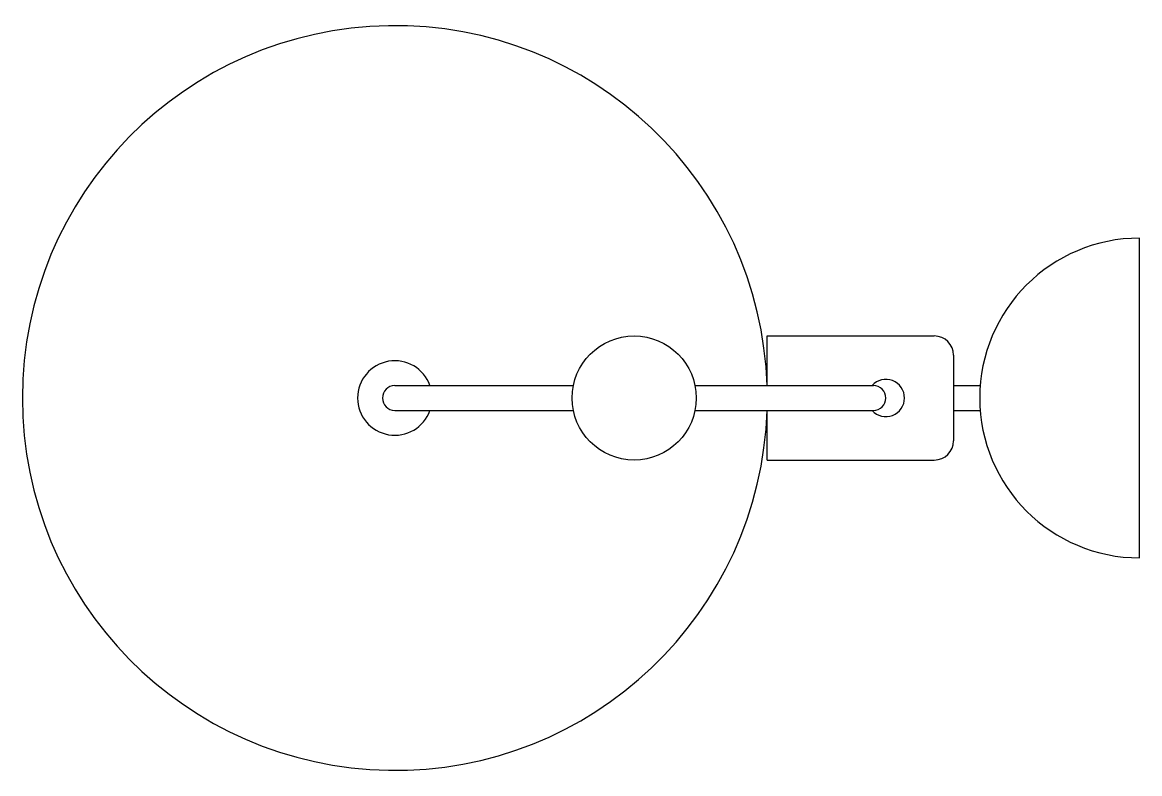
# Model space of a CAD drawing. Header units: inches. Extents: x 26.83 to 35.83, y 12.64 to 18.69.
import ezdxf

# ---------------------------------------------------------------- set-up
doc = ezdxf.new("R2010")
doc.units = ezdxf.units.IN
doc.header["$MEASUREMENT"] = 0
doc.layers.add('wall_light', color=7, linetype='Continuous')

# ---------------------------------------------------------------- blocks, each defined once
blk = doc.blocks.new('ACC_L')
at = {"color": 24}
for p, q in [((0, -1.2881), (0, 1.2881)), ((-2.9988, 0.1), (-2.9988, 0.5)), ((-2.9988, 0.5), (-1.6538, 0.5)), ((-1.4988, 0.345), (-1.4988, -0.345)), ((-2.9988, -0.5), (-2.9988, -0.1)), ((-2.9988, -0.5), (-1.6538, -0.5))]:
    blk.add_line(p, q, dxfattribs=at)
at = {"color": 4}
for p, q in [((-5.9988, 0.1), (-4.5611, 0.1)), ((-3.5814, 0.1), (-2.1437, 0.1)), ((-5.9988, -0.1), (-4.5611, -0.1)), ((-3.5814, -0.1), (-2.1437, -0.1))]:
    blk.add_line(p, q, dxfattribs=at)
for p, q in [((-1.4988, 0.1), (-1.2843, 0.1)), ((-1.4988, -0.1), (-1.2843, -0.1))]:
    blk.add_line(p, q)
blk.add_circle((-4.0712, 0), 0.5, dxfattribs=at)
at = {"color": 2}
blk.add_arc((-5.9988, 0), 3, 1.91021, 358.08979, dxfattribs=at)
at = {"color": 24}
for centre, radius, start, end in [((0, 0), 1.2881, 90, 270), ((-1.6538, 0.345), 0.155, 360, 90), ((-1.6538, -0.345), 0.155, 270, 360)]:
    blk.add_arc(centre, radius, start, end, dxfattribs=at)
at = {"color": 4}
for centre, radius, start, end in [((-5.9988, 0), 0.3, 19.47122, 340.52878), ((-5.9988, 0), 0.1, 90, 270), ((-2.0437, 0), 0.15, 221.81035, 138.18972), ((-2.1437, 0), 0.1, 270, 90)]:
    blk.add_arc(centre, radius, start, end, dxfattribs=at)

msp = doc.modelspace()

# ---------------------------------------------------------------- block references
at = {"layer": 'wall_light'}
msp.add_blockref('ACC_L', (35.8264, 15.6662), dxfattribs=at)

doc.saveas('drawing.dxf')
